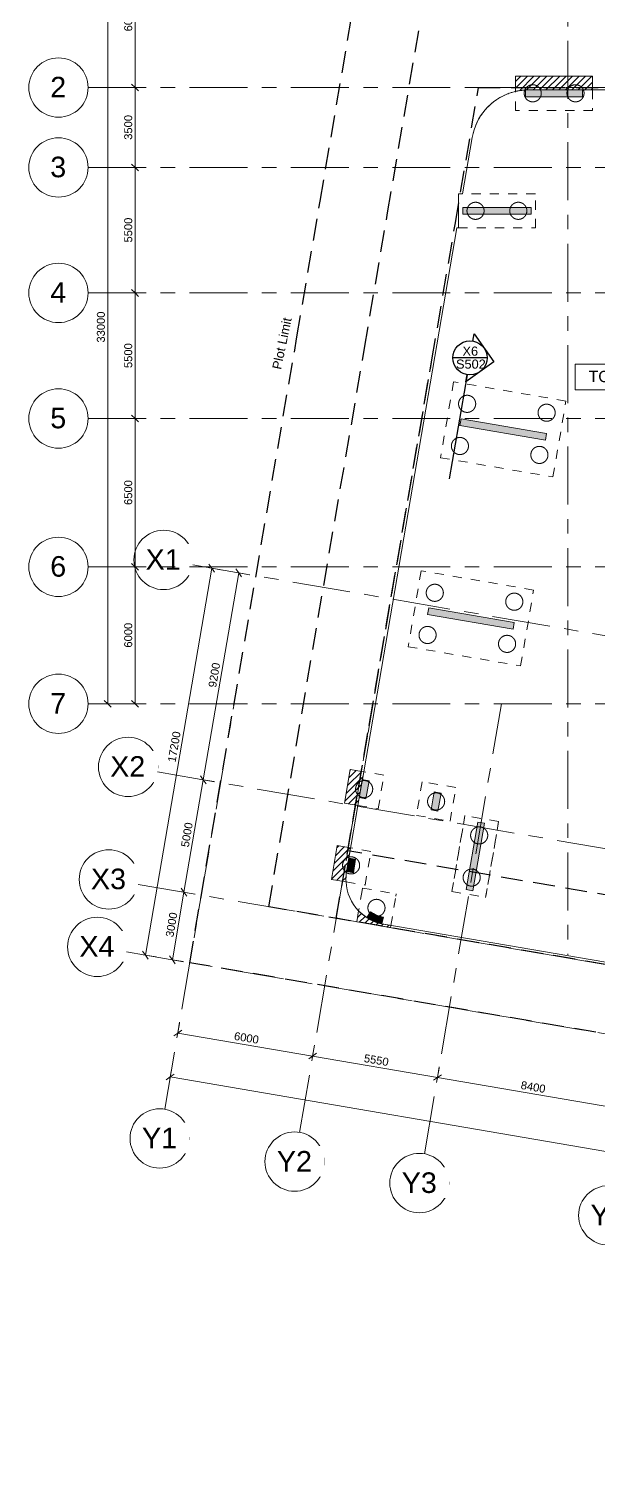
# Model space of a CAD drawing. Header units: millimetres. Extents: x -7055 to 184923, y -26353 to 72746.
# Drawn here: x -7055 to 17901, y -22278 to 40917 of the extents above; entities that cross this region are included whole.
import ezdxf

# ---------------------------------------------------------------- set-up
doc = ezdxf.new("R2010")
doc.units = ezdxf.units.MM
for name, pattern in [('DASH 2mm', [800, 400, -400]), ('Dashed', [3810, 2540, -1270]), ('Grid Line', [4445, 2540, -635, 635, -635]), ('Hidden', [1428.75, 952.5, -476.25])]:
    doc.linetypes.add(name, pattern=pattern)
for name, color, linetype, lineweight in [('A-ANNO-DIMS', 211, 'Continuous', 5), ('A-ANNO-DIMS-200', 211, 'Continuous', 5), ('A-DETL', 90, 'Continuous', 5), ('A-DETL-GENF', 92, 'Continuous', 5), ('A-DETL-THIN', 151, 'Continuous', 5), ('A-WALL-PATT', 111, 'Continuous', 15), ('G-ANNO-DIMS', 111, 'Continuous', 5), ('G-ANNO-TEXT', 231, 'Continuous', 5), ('I-WALL', 2, 'Continuous', 5), ('S-COLS', 52, 'Continuous', 5), ('S-COLS-HDLN', 52, 'Dashed', 5), ('S-FNDN', 32, 'Continuous', 15), ('S-FNDN-HDLN', 4, 'DASH 2mm', 5), ('S-GRID', 1, 'Continuous', 5), ('S-GRID-IDEN', 1, 'Continuous', 5)]:
    doc.layers.add(name, color=color, linetype=linetype, lineweight=lineweight)
doc.styles.add('Arial', font='arial.ttf', dxfattribs={"height": 900})
doc.styles.add('Arial_1', font='arial.ttf', dxfattribs={"height": 350})
doc.styles.add('Arial_2', font='arial.ttf', dxfattribs={"height": 500})
doc.styles.add('Arial_3', font='arial.ttf', dxfattribs={"height": 400})
doc.dimstyles.new('Diagonal_-_1_75mm_Round_5mm_-1-200', dxfattribs={"dimscale": 304.8, "dimtxt": 1.171558, "dimasz": 0.984252, "dimexe": 0.328084, "dimexo": 0.0625, "dimgap": 0.065617, "dimtad": 1, "dimdec": 0, "dimlfac": 304.8, "dimrnd": 5, "dimdsep": 46, "dimtxsty": 'Arial_1', "dimblk1": 'OBLIQUE', "dimblk2": 'OBLIQUE', "dimsah": 1, "dimcen": 0.09, "dimazin": 0, "dimtfac": 1, "dimtdec": 4, "dimtix": 1, "dimtmove": 0, "dimatfit": 3, "dimfxl": 0.005167, "dimfxlon": 1, "dimtvp": 1, "dimtolj": 1, "dimtzin": 0, "dimarcsym": 2})
doc.dimstyles.new('Diagonal_-_1_75mm_Round_5mm_-1-200_1', dxfattribs={"dimscale": 304.8, "dimtxt": 1.171558, "dimasz": 0.984252, "dimexe": 0.328084, "dimexo": 0.0625, "dimgap": 0.065617, "dimtad": 1, "dimdec": 0, "dimlfac": 304.8, "dimrnd": 5, "dimdsep": 46, "dimtxsty": 'Arial_1', "dimblk1": 'OBLIQUE', "dimblk2": 'OBLIQUE', "dimsah": 1, "dimcen": 0.09, "dimazin": 0, "dimtfac": 1, "dimtdec": 4, "dimtix": 1, "dimtmove": 2, "dimatfit": 3, "dimfxl": 0.005167, "dimfxlon": 1, "dimtvp": 1, "dimtolj": 1, "dimtzin": 0, "dimarcsym": 2})
pattern_1 = [(45, (0, 0), (-141.42136, 141.42136), [])]

# ---------------------------------------------------------------- blocks, each defined once
blk = doc.blocks.new('Concrete-Round-Column - P3-D750-L17m-6777132-GROUND FLOOR FRAMING PLAN')
at = {"layer": 'S-COLS-HDLN'}
for start, end in [(0, 180), (180, 0)]:
    blk.add_arc((0, 0), 375, start, end, dxfattribs=at)
blk = doc.blocks.new('Concrete-Round-Column - P3-D750-L17m-7001444-GROUND FLOOR FRAMING PLAN')
at = {"layer": 'S-COLS-HDLN'}
for start, end in [(0, 180), (180, 0)]:
    blk.add_arc((0, 0), 375, start, end, dxfattribs=at)
blk = doc.blocks.new('Grid - M_Grid Head - Circle-4284405-GROUND FLOOR FRAMING PLAN')
at = {"layer": 'S-GRID-IDEN'}
blk.add_circle((0, 0), 6.5, dxfattribs=at)
blk = doc.blocks.new('DIMBLOCK10-GROUND FLOOR FRAMING PLAN')
at = {"layer": 'A-ANNO-DIMS-200', "lineweight": 15}
for p, q in [((-2399, 44344), (-2549, 44494)), ((-2399, 44344), (-2249, 44194)), ((-2399, 38344), (-2549, 38494)), ((-2399, 38344), (-2249, 38194))]:
    blk.add_line(p, q, dxfattribs=at)
at = {"layer": 'A-ANNO-DIMS-200'}
for p, q in [((-2399, 44344), (-2499, 44344)), ((-2399, 44344), (-2399, 38344)), ((-2399, 44344), (-1919, 44344)), ((-2399, 38344), (-2499, 38344)), ((-2399, 38344), (-1919, 38344))]:
    blk.add_line(p, q, dxfattribs=at)
at = {"layer": 'A-ANNO-DIMS-200', "color": 0, "insert": (-2873, 40806), "char_height": 350, "width": 1292.12, "attachment_point": 1, "rotation": 90, "line_spacing_factor": 0.941778, "style": 'Arial_1'}
blk.add_mtext('6000', dxfattribs=at)
blk = doc.blocks.new('_Oblique')
at = {"color": 0, "linetype": 'ByBlock', "lineweight": -2}
blk.add_line((-0.5, -0.5), (0.5, 0.5), dxfattribs=at)
blk = doc.blocks.new('DIMBLOCK11-GROUND FLOOR FRAMING PLAN')
at = {"layer": 'A-ANNO-DIMS-200', "lineweight": 15}
for p, q in [((-2399, 38344), (-2549, 38494)), ((-2399, 38344), (-2249, 38194)), ((-2399, 34844), (-2549, 34994)), ((-2399, 34844), (-2249, 34694))]:
    blk.add_line(p, q, dxfattribs=at)
at = {"layer": 'A-ANNO-DIMS-200'}
for p, q in [((-2399, 38344), (-2499, 38344)), ((-2399, 38344), (-2399, 34844)), ((-2399, 38344), (-1919, 38344)), ((-2399, 34844), (-2499, 34844)), ((-2399, 34844), (-1919, 34844))]:
    blk.add_line(p, q, dxfattribs=at)
at = {"layer": 'A-ANNO-DIMS-200', "color": 0, "insert": (-2873, 36056), "char_height": 350, "width": 1292.12, "attachment_point": 1, "rotation": 90, "line_spacing_factor": 0.941778, "style": 'Arial_1'}
blk.add_mtext('3500', dxfattribs=at)
blk = doc.blocks.new('DIMBLOCK12-GROUND FLOOR FRAMING PLAN')
at = {"layer": 'A-ANNO-DIMS-200', "lineweight": 15}
for p, q in [((-2399, 34844), (-2549, 34994)), ((-2399, 34844), (-2249, 34694)), ((-2399, 29344), (-2549, 29494)), ((-2399, 29344), (-2249, 29194))]:
    blk.add_line(p, q, dxfattribs=at)
at = {"layer": 'A-ANNO-DIMS-200'}
for p, q in [((-2399, 34844), (-2499, 34844)), ((-2399, 34844), (-2399, 29344)), ((-2399, 34844), (-1919, 34844)), ((-2399, 29344), (-2499, 29344)), ((-2399, 29344), (-1919, 29344))]:
    blk.add_line(p, q, dxfattribs=at)
at = {"layer": 'A-ANNO-DIMS-200', "color": 0, "insert": (-2873, 31556), "char_height": 350, "width": 1292.12, "attachment_point": 1, "rotation": 90, "line_spacing_factor": 0.941778, "style": 'Arial_1'}
blk.add_mtext('5500', dxfattribs=at)
blk = doc.blocks.new('DIMBLOCK13-GROUND FLOOR FRAMING PLAN')
at = {"layer": 'A-ANNO-DIMS-200', "lineweight": 15}
for p, q in [((-2399, 29344), (-2549, 29494)), ((-2399, 29344), (-2249, 29194)), ((-2399, 23844), (-2549, 23994)), ((-2399, 23844), (-2249, 23694))]:
    blk.add_line(p, q, dxfattribs=at)
at = {"layer": 'A-ANNO-DIMS-200'}
for p, q in [((-2399, 29344), (-2499, 29344)), ((-2399, 29344), (-2399, 23844)), ((-2399, 29344), (-1919, 29344)), ((-2399, 23844), (-2499, 23844)), ((-2399, 23844), (-1919, 23844))]:
    blk.add_line(p, q, dxfattribs=at)
at = {"layer": 'A-ANNO-DIMS-200', "color": 0, "insert": (-2873, 26056), "char_height": 350, "width": 1292.12, "attachment_point": 1, "rotation": 90, "line_spacing_factor": 0.941778, "style": 'Arial_1'}
blk.add_mtext('5500', dxfattribs=at)
blk = doc.blocks.new('DIMBLOCK14-GROUND FLOOR FRAMING PLAN')
at = {"layer": 'A-ANNO-DIMS-200', "lineweight": 15}
for p, q in [((-2399, 23844), (-2549, 23994)), ((-2399, 23844), (-2249, 23694)), ((-2399, 17344), (-2549, 17494)), ((-2399, 17344), (-2249, 17194))]:
    blk.add_line(p, q, dxfattribs=at)
at = {"layer": 'A-ANNO-DIMS-200'}
for p, q in [((-2399, 23844), (-2499, 23844)), ((-2399, 23844), (-2399, 17344)), ((-2399, 23844), (-1919, 23844)), ((-2399, 17344), (-2499, 17344)), ((-2399, 17344), (-1919, 17344))]:
    blk.add_line(p, q, dxfattribs=at)
at = {"layer": 'A-ANNO-DIMS-200', "color": 0, "insert": (-2873, 20056), "char_height": 350, "width": 1292.12, "attachment_point": 1, "rotation": 90, "line_spacing_factor": 0.941778, "style": 'Arial_1'}
blk.add_mtext('6500', dxfattribs=at)
blk = doc.blocks.new('DIMBLOCK15-GROUND FLOOR FRAMING PLAN')
at = {"layer": 'A-ANNO-DIMS-200', "lineweight": 15}
for p, q in [((-2399, 17344), (-2549, 17494)), ((-2399, 17344), (-2249, 17194)), ((-2399, 11344), (-2549, 11494)), ((-2399, 11344), (-2249, 11194))]:
    blk.add_line(p, q, dxfattribs=at)
at = {"layer": 'A-ANNO-DIMS-200'}
for p, q in [((-2399, 17344), (-2499, 17344)), ((-2399, 17344), (-2399, 11344)), ((-2399, 17344), (-1919, 17344)), ((-2399, 11344), (-2499, 11344)), ((-2399, 11344), (-1919, 11344))]:
    blk.add_line(p, q, dxfattribs=at)
at = {"layer": 'A-ANNO-DIMS-200', "color": 0, "insert": (-2873, 13806), "char_height": 350, "width": 1292.12, "attachment_point": 1, "rotation": 90, "line_spacing_factor": 0.941778, "style": 'Arial_1'}
blk.add_mtext('6000', dxfattribs=at)
blk = doc.blocks.new('DIMBLOCK16-GROUND FLOOR FRAMING PLAN')
at = {"layer": 'A-ANNO-DIMS-200', "lineweight": 15}
for p, q in [((-527, -3081), (-701, -3203)), ((-527, -3081), (-354, -2958)), ((5386, -4093), (5213, -4216)), ((5386, -4093), (5560, -3971))]:
    blk.add_line(p, q, dxfattribs=at)
at = {"layer": 'A-ANNO-DIMS-200'}
for p, q in [((-527, -3081), (-544, -3179)), ((-527, -3081), (-446, -2608)), ((-527, -3081), (5386, -4093)), ((5386, -4093), (5467, -3620)), ((5386, -4093), (5370, -4192))]:
    blk.add_line(p, q, dxfattribs=at)
at = {"layer": 'A-ANNO-DIMS-200', "color": 0, "insert": (1979, -3029), "char_height": 350, "width": 1292.12, "attachment_point": 1, "rotation": 350.28315, "line_spacing_factor": 0.941778, "style": 'Arial_1'}
blk.add_mtext('6000', dxfattribs=at)
blk = doc.blocks.new('DIMBLOCK17-GROUND FLOOR FRAMING PLAN')
at = {"layer": 'A-ANNO-DIMS-200'}
for p, q in [((5386, -4093), (5467, -3620)), ((5386, -4093), (5370, -4192)), ((5386, -4093), (10857, -5030)), ((10857, -5030), (10840, -5129)), ((10857, -5030), (10938, -4557))]:
    blk.add_line(p, q, dxfattribs=at)
at = {"layer": 'A-ANNO-DIMS-200', "lineweight": 15}
for p, q in [((5386, -4093), (5213, -4216)), ((5386, -4093), (5560, -3971)), ((10857, -5030), (10684, -5153)), ((10857, -5030), (11030, -4908))]:
    blk.add_line(p, q, dxfattribs=at)
at = {"layer": 'A-ANNO-DIMS-200', "color": 0, "insert": (7671, -4003), "char_height": 350, "width": 1292.12, "attachment_point": 1, "rotation": 350.28315, "line_spacing_factor": 0.941778, "style": 'Arial_1'}
blk.add_mtext('5550', dxfattribs=at)
blk = doc.blocks.new('DIMBLOCK18-GROUND FLOOR FRAMING PLAN')
at = {"layer": 'A-ANNO-DIMS-200', "lineweight": 15}
for p, q in [((10857, -5030), (10684, -5153)), ((10857, -5030), (11030, -4908)), ((19136, -6448), (18963, -6570)), ((19136, -6448), (19309, -6325))]:
    blk.add_line(p, q, dxfattribs=at)
at = {"layer": 'A-ANNO-DIMS-200'}
for p, q in [((10857, -5030), (10840, -5129)), ((10857, -5030), (10938, -4557)), ((10857, -5030), (19136, -6448)), ((19136, -6448), (19217, -5975)), ((19136, -6448), (19119, -6546))]:
    blk.add_line(p, q, dxfattribs=at)
at = {"layer": 'A-ANNO-DIMS-200', "color": 0, "insert": (14546, -5180), "char_height": 350, "width": 1292.12, "attachment_point": 1, "rotation": 350.28315, "line_spacing_factor": 0.941778, "style": 'Arial_1'}
blk.add_mtext('8400', dxfattribs=at)
blk = doc.blocks.new('DIMBLOCK29-GROUND FLOOR FRAMING PLAN')
at = {"layer": 'A-ANNO-DIMS-200', "lineweight": 15}
for p, q in [((-857, -5007), (-1031, -5130)), ((-857, -5007), (-684, -4885)), ((99285, -22155), (99458, -22033)), ((99285, -22155), (99112, -22278))]:
    blk.add_line(p, q, dxfattribs=at)
at = {"layer": 'A-ANNO-DIMS-200'}
for p, q in [((-857, -5007), (-874, -5106)), ((-857, -5007), (-776, -4534)), ((-857, -5007), (99285, -22155)), ((99285, -22155), (99366, -21682)), ((99285, -22155), (99268, -22254))]:
    blk.add_line(p, q, dxfattribs=at)
at = {"layer": 'A-ANNO-DIMS-200', "color": 0, "insert": (48498, -12978), "char_height": 350, "width": 1938.18, "attachment_point": 1, "rotation": 350.28315, "line_spacing_factor": 0.941778, "style": 'Arial_1'}
blk.add_mtext('101600', dxfattribs=at)
blk = doc.blocks.new('DIMBLOCK30-GROUND FLOOR FRAMING PLAN')
at = {"layer": 'A-ANNO-DIMS-200'}
for p, q in [((2143, 17082), (590, 8014)), ((2143, 17082), (2044, 17099)), ((2143, 17082), (2616, 17001)), ((590, 8014), (491, 8031)), ((590, 8014), (1063, 7933))]:
    blk.add_line(p, q, dxfattribs=at)
at = {"layer": 'A-ANNO-DIMS-200', "lineweight": 15}
for p, q in [((2143, 17082), (2020, 17255)), ((2143, 17082), (2265, 16909)), ((590, 8014), (467, 8187)), ((590, 8014), (712, 7841))]:
    blk.add_line(p, q, dxfattribs=at)
at = {"layer": 'A-ANNO-DIMS-200', "color": 0, "insert": (808, 12098), "char_height": 350, "width": 1292.12, "attachment_point": 1, "rotation": 80.28315, "line_spacing_factor": 0.941778, "style": 'Arial_1'}
blk.add_mtext('9200', dxfattribs=at)
blk = doc.blocks.new('DIMBLOCK31-GROUND FLOOR FRAMING PLAN')
at = {"layer": 'A-ANNO-DIMS-200'}
for p, q in [((590, 8014), (-254, 3086)), ((590, 8014), (491, 8031)), ((590, 8014), (1063, 7933)), ((-254, 3086), (-353, 3103)), ((-254, 3086), (219, 3005))]:
    blk.add_line(p, q, dxfattribs=at)
at = {"layer": 'A-ANNO-DIMS-200', "lineweight": 15}
for p, q in [((590, 8014), (467, 8187)), ((590, 8014), (712, 7841)), ((-254, 3086), (-377, 3259)), ((-254, 3086), (-132, 2913))]:
    blk.add_line(p, q, dxfattribs=at)
at = {"layer": 'A-ANNO-DIMS-200', "color": 0, "insert": (-391, 5099), "char_height": 350, "width": 1292.12, "attachment_point": 1, "rotation": 80.28315, "line_spacing_factor": 0.941778, "style": 'Arial_1'}
blk.add_mtext('5000', dxfattribs=at)
blk = doc.blocks.new('DIMBLOCK32-GROUND FLOOR FRAMING PLAN')
at = {"layer": 'A-ANNO-DIMS-200', "lineweight": 15}
for p, q in [((-254, 3086), (-377, 3259)), ((-254, 3086), (-132, 2913)), ((-760, 129), (-883, 302)), ((-760, 129), (-638, -44))]:
    blk.add_line(p, q, dxfattribs=at)
at = {"layer": 'A-ANNO-DIMS-200'}
for p, q in [((-254, 3086), (-760, 129)), ((-254, 3086), (-353, 3103)), ((-254, 3086), (219, 3005)), ((-760, 129), (-859, 146)), ((-760, 129), (-287, 48))]:
    blk.add_line(p, q, dxfattribs=at)
at = {"layer": 'A-ANNO-DIMS-200', "color": 0, "insert": (-1066, 1157), "char_height": 350, "width": 1292.12, "attachment_point": 1, "rotation": 80.28315, "line_spacing_factor": 0.941778, "style": 'Arial_1'}
blk.add_mtext('3000', dxfattribs=at)
blk = doc.blocks.new('DIMBLOCK33-GROUND FLOOR FRAMING PLAN')
at = {"layer": 'A-ANNO-DIMS-200'}
for p, q in [((960, 17285), (-1943, 331)), ((960, 17285), (861, 17302)), ((960, 17285), (1433, 17204)), ((-1943, 331), (-2042, 348)), ((-1943, 331), (-1470, 250))]:
    blk.add_line(p, q, dxfattribs=at)
at = {"layer": 'A-ANNO-DIMS-200', "lineweight": 15}
for p, q in [((960, 17285), (837, 17458)), ((960, 17285), (1082, 17111)), ((-1943, 331), (-2066, 505)), ((-1943, 331), (-1821, 158))]:
    blk.add_line(p, q, dxfattribs=at)
at = {"layer": 'A-ANNO-DIMS-200', "color": 0, "insert": (-971, 8820), "char_height": 350, "width": 1615.15, "attachment_point": 1, "rotation": 80.28315, "line_spacing_factor": 0.941778, "style": 'Arial_1'}
blk.add_mtext('17200', dxfattribs=at)
blk = doc.blocks.new('Spot Elevations - Spot Elevation _Str_ Plan_-2609302-GROUND FLOOR FRAMING PLAN')
at = {"layer": 'G-ANNO-DIMS'}
for p, q in [((-11.5, 5.8), (11.5, 5.8)), ((-11.5, 0.2), (-11.5, 5.8)), ((11.5, 0.2), (11.5, 5.8)), ((-11.5, 0.2), (11.5, 0.2))]:
    blk.add_line(p, q, dxfattribs=at)
blk = doc.blocks.new('DIMBLOCK34-GROUND FLOOR FRAMING PLAN')
at = {"layer": 'A-ANNO-DIMS-200', "lineweight": 15}
for p, q in [((-3599, 44344), (-3749, 44494)), ((-3599, 44344), (-3449, 44194)), ((-3599, 11344), (-3749, 11494)), ((-3599, 11344), (-3449, 11194))]:
    blk.add_line(p, q, dxfattribs=at)
at = {"layer": 'A-ANNO-DIMS-200'}
for p, q in [((-3599, 44344), (-3699, 44344)), ((-3599, 44344), (-3599, 11344)), ((-3599, 44344), (-3119, 44344)), ((-3599, 11344), (-3699, 11344)), ((-3599, 11344), (-3119, 11344))]:
    blk.add_line(p, q, dxfattribs=at)
at = {"layer": 'A-ANNO-DIMS-200', "color": 0, "insert": (-4073, 27171), "char_height": 350, "width": 1615.15, "attachment_point": 1, "rotation": 90, "line_spacing_factor": 0.941778, "style": 'Arial_1'}
blk.add_mtext('33000', dxfattribs=at)

msp = doc.modelspace()

# ---------------------------------------------------------------- hatches: boundary and pattern name
at = {"layer": 'A-DETL-GENF'}
h = msp.add_hatch(dxfattribs=at)
h.set_pattern_fill('FP_8', color=8, style=0, pattern_type=2)
h.set_pattern_definition(pattern_1)
h.paths.add_polyline_path([(14282.2573, 38175.4635), (14427.383, 38204.6268), (14572.7996, 38225.0543), (14719.7573, 38238.5526), (14719.7573, 38240.7598), (17657.2573, 38240.866), (17657.2573, 38840.7598), (14282.2573, 38840.7598), (14282.2573, 38197.0187)])
h = msp.add_hatch(dxfattribs=at)
h.set_pattern_fill('FP_8', color=8, style=0, pattern_type=2)
h.set_pattern_definition(pattern_1)
h.paths.add_polyline_path([(14282.2573, 38175.4635), (14427.383, 38204.6268), (14572.7996, 38225.0543), (14719.7573, 38238.5526), (14719.7573, 38240.7598), (17657.2573, 38240.866), (17657.2573, 38840.7598), (14282.2573, 38840.7598), (14282.2573, 38197.0187)])
h = msp.add_hatch(dxfattribs=at)
h.set_pattern_fill('FP_8', color=8, style=0, pattern_type=2)
h.set_pattern_definition(pattern_1)
h.paths.add_polyline_path([(101680.5521, -12291.1304), (101933.8119, -10812.6121), (101342.27, -10711.9504), (101089.2031, -12189.8365), (101658.6444, -12287.3778)])
h.paths.add_polyline_path([(8795.9258, 1536.1503), (8812.8055, 1634.7154), (8507.5993, 1686.9833), (8327.5382, 1727.2616), (8284.015, 1738.3108), (8133.6688, 1789.3448), (8016.2299, 1837.8355), (7888.35, 1901.6817), (7765.3566, 1974.8089), (7638.4303, 2063.0584), (7515.2817, 2164.1251), (7400.5679, 2274.6728), (7317.4535, 1789.3448), (8672.8226, 1557.2322)])
h.paths.add_polyline_path([(6848.0895, 3541.0017), (6848.0854, 3541.2387), (6845.6062, 3692.9779), (6852.1208, 3822.3766), (6861.2175, 3915.3162), (7050.1656, 5028.2343), (6458.1558, 5128.4073), (6206.705, 3650.8663), (6847.8438, 3541.0438)])
h.paths.add_polyline_path([(7370.9613, 6890.9875), (7622.5493, 8369.7391), (7030.7486, 8471.1104), (6777.4977, 6992.6436), (7370.9066, 6890.9968)])
h = msp.add_hatch(dxfattribs=at)
h.set_pattern_fill('FP_8', color=8, style=0, pattern_type=2)
h.set_pattern_definition(pattern_1)
h.paths.add_polyline_path([(101680.5521, -12291.1304), (101933.8119, -10812.6121), (101342.27, -10711.9504), (101089.2031, -12189.8365), (101658.6444, -12287.3778)])
h.paths.add_polyline_path([(8795.9258, 1536.1503), (8812.8055, 1634.7154), (8507.5993, 1686.9833), (8327.5382, 1727.2616), (8284.015, 1738.3108), (8133.6688, 1789.3448), (8016.2299, 1837.8355), (7888.35, 1901.6817), (7765.3566, 1974.8089), (7638.4303, 2063.0584), (7515.2817, 2164.1251), (7400.5679, 2274.6728), (7317.4535, 1789.3448), (8672.8226, 1557.2322)])
h.paths.add_polyline_path([(6848.0895, 3541.0017), (6848.0854, 3541.2387), (6845.6062, 3692.9779), (6852.1208, 3822.3766), (6861.2175, 3915.3162), (7050.1656, 5028.2343), (6458.1558, 5128.4073), (6206.705, 3650.8663), (6847.8438, 3541.0438)])
h.paths.add_polyline_path([(7370.9613, 6890.9875), (7622.5493, 8369.7391), (7030.7486, 8471.1104), (6777.4977, 6992.6436), (7370.9066, 6890.9968)])
at = {"layer": 'A-WALL-PATT', "lineweight": 5}
for points in [[(14807.6599, 37940.7598), (17219.7573, 37940.7598), (17219.7573, 38240.7598), (14719.7573, 38239.3675), (14719.7573, 37940.7598), (14747.8149, 37940.7598)], [(12827.8268, 32794.1661), (14966.1158, 32794.1661), (14966.1158, 33094.1661), (11966.1158, 33094.1661), (11966.1158, 32794.1661)], [(15587.9836, 22896.1984), (15638.6182, 23191.8945), (11893.1352, 23833.2657), (11842.5006, 23537.5697), (15072.2634, 22984.5096)], [(14170.1895, 14616.7009), (14220.8289, 14912.396), (10475.3564, 15553.8287), (10424.717, 15258.1335), (12827.8268, 14846.5878)], [(12409.7193, 3150.0339), (12916.057, 6106.9956), (12620.3608, 6157.6293), (12114.0232, 3200.6677), (12259.0724, 3175.8301)], [(8422.5525, 1703.1404), (8485.934, 1996.3686), (8368.1771, 2026.2634), (8252.8561, 2064.4921), (8140.5598, 2110.8595), (8029.4215, 2166.5735), (7927.3175, 2227.0225), (7765.3566, 1974.498), (7908.0038, 1891.8692), (8037.4821, 1829.0605), (8148.3431, 1783.2857), (8305.1972, 1732.9333), (8377.3103, 1714.626)]]:
    msp.add_hatch(color=256, dxfattribs=at).paths.add_polyline_path(points)
at = {"layer": 'S-COLS'}
for points in [[(7723.6408, 7185.6466), (7858.7019, 7974.1632), (7563.0082, 8024.8111), (7429.9872, 7235.9451), (7624.1263, 7202.6919)], [(10877.8906, 6645.3706), (11012.9518, 7433.8872), (10717.2581, 7484.5352), (10582.1969, 6696.0185)], [(7169.2661, 3942.8981), (7269.8276, 4534.4109), (6974.0712, 4584.6917), (6874.4706, 3993.0155), (6878.3923, 3992.3488)]]:
    msp.add_hatch(color=256, dxfattribs=at).paths.add_polyline_path(points)

# ---------------------------------------------------------------- linework, layer by layer
at = {"layer": 'A-DETL', "color": 10, "linetype": 'Hidden', "lineweight": 25}
for p, q in [((5714.0186, 33360.9321), (7595.9399, 44343.8523)), ((4697.7249, 27425.632), (5714.0186, 33360.9321)), ((0, 0), (4697.7249, 27425.632)), ((61454.8031, -10527.0022), (0, 0))]:
    msp.add_line(p, q, dxfattribs=at)
at = {"layer": 'A-DETL', "color": 6, "linetype": 'Hidden', "lineweight": 25}
for p, q in [((8670.9837, 32854.6148), (10125.5951, 41343.7477)), ((7654.6601, 26919.1398), (8670.9837, 32854.6148)), ((3463.4448, 2450.5449), (7654.6601, 26919.1398)), ((61960.3871, -7567.2973), (3463.4448, 2450.5449))]:
    msp.add_line(p, q, dxfattribs=at)
at = {"layer": 'A-DETL', "color": 5, "linetype": 'Hidden', "lineweight": 25}
for p, q in [((11627.9488, 32348.2975), (12655.2502, 38343.6432)), ((12655.2502, 38343.6432), (91631.4889, 38343.6432)), ((10611.5953, 26412.6476), (11627.9488, 32348.2975)), ((10611.5953, 26412.6476), (11627.9488, 32348.2975)), ((6420.4993, 1944.1371), (10611.5953, 26412.6476)), ((104190.6635, -14803.4229), (6420.4993, 1944.1371))]:
    msp.add_line(p, q, dxfattribs=at)
at = {"layer": 'A-DETL', "color": 30, "linetype": 'Hidden', "lineweight": 25}
for p, q in [((11627.9488, 32348.2975), (12655.2502, 38343.6432)), ((12655.2502, 38343.6432), (91631.4889, 38343.6432)), ((6926.8896, 4901.0897), (10611.5953, 26412.6476)), ((62467.0506, -4610.3915), (6926.8896, 4901.0897))]:
    msp.add_line(p, q, dxfattribs=at)
at = {"layer": 'A-DETL', "lineweight": 25}
for p, q in [((12407.6543, 27239.7441), (12460.4003, 27547.7605)), ((12460.4003, 27547.7605), (13328.3197, 26321.1684)), ((13031.0639, 26500.5045), (11531.0639, 26500.5045)), ((13328.3197, 26321.1684), (12101.7276, 25453.2489)), ((12154.4736, 25761.2653), (11373.3424, 21199.7551)), ((12101.7276, 25453.2489), (12154.4736, 25761.2653))]:
    msp.add_line(p, q, dxfattribs=at)
msp.add_circle((12281.0639, 26500.5047), 750, dxfattribs=at)
at = {"layer": 'A-DETL-THIN'}
for p, q in [((14282.2573, 38840.7598), (14282.2573, 38175.4635)), ((17657.2573, 38840.7598), (14282.2573, 38840.7598)), ((17657.2573, 38240.7598), (17657.2573, 38840.7598)), ((14719.7573, 38236.9219), (14719.7573, 38240.7598)), ((14719.7573, 38240.7598), (17657.2573, 38240.7598)), ((7030.7486, 8471.1104), (6777.4977, 6992.6436)), ((7624.1301, 8369.4683), (7030.7486, 8471.1104)), ((7370.9613, 6890.9875), (7624.1301, 8369.4683)), ((6777.4977, 6992.6436), (7370.9613, 6890.9875)), ((6458.3611, 5129.6063), (6205.1102, 3651.1395)), ((7051.7426, 5027.9642), (6458.3611, 5129.6063)), ((6861.2175, 3915.3162), (7051.7426, 5027.9642)), ((6205.1102, 3651.1395), (6848.092, 3541.0012)), ((7400.5679, 2274.6728), (7317.4535, 1789.3448)), ((7317.4535, 1789.3448), (8795.9258, 1536.1503)), ((8812.8055, 1634.7154), (8507.5848, 1686.8983)), ((8795.9258, 1536.1503), (8812.8055, 1634.7154))]:
    msp.add_line(p, q, dxfattribs=at)
for centre, radius, start, end in [((14847.4232, 35740.1837), 2500, 92.927159898, 103.065591703), ((8844.6446, 3658.3788), 2000, 172.618888199, 183.36455319), ((8844.6446, 3658.3788), 2000, 223.77697033, 260.298066685)]:
    msp.add_arc(centre, radius, start, end, dxfattribs=at)
at = {"layer": 'I-WALL', "lineweight": 15}
for p, q in [((17219.7573, 38240.7598), (14719.7573, 38240.7598)), ((14719.7573, 38240.7598), (14719.7573, 37940.7598)), ((14719.7573, 37940.7598), (17219.7573, 37940.7598)), ((17219.7573, 37940.7598), (17219.7573, 38240.7598)), ((14966.1158, 33094.1661), (11966.1158, 33094.1661)), ((11966.1158, 33094.1661), (11966.1158, 32794.1661)), ((14966.1158, 32794.1661), (14966.1158, 33094.1661)), ((11966.1158, 32794.1661), (14966.1158, 32794.1661)), ((11893.1352, 23833.2657), (11842.5006, 23537.5697)), ((11842.5006, 23537.5697), (15587.9836, 22896.1984)), ((15638.6182, 23191.8945), (11893.1352, 23833.2657)), ((15587.9836, 22896.1984), (15638.6182, 23191.8945)), ((10475.3564, 15553.8287), (10424.717, 15258.1335)), ((10424.717, 15258.1335), (14170.1895, 14616.7009)), ((14220.8289, 14912.396), (10475.3564, 15553.8287)), ((14170.1895, 14616.7009), (14220.8289, 14912.396)), ((12620.3608, 6157.6293), (12114.0232, 3200.6677)), ((12409.7193, 3150.0339), (12916.057, 6106.9956)), ((12916.057, 6106.9956), (12620.3608, 6157.6293)), ((12114.0232, 3200.6677), (12409.7193, 3150.0339)), ((7927.3175, 2227.0225), (7765.3566, 1974.498)), ((8422.5525, 1703.1404), (8485.934, 1996.3686))]:
    msp.add_line(p, q, dxfattribs=at)
for radius in [1999.9995, 1699.9995]:
    msp.add_arc((8845.0959, 3657.9947), radius, 237.325226401, 257.803109693, dxfattribs=at)
at = {"layer": 'S-COLS', "lineweight": 15}
for p, q in [((7563.0082, 8024.8111), (7427.947, 7236.2945)), ((7858.7019, 7974.1632), (7563.0082, 8024.8111)), ((7723.6408, 7185.6466), (7858.7019, 7974.1632)), ((7427.947, 7236.2945), (7723.6408, 7185.6466)), ((10717.2581, 7484.5352), (10582.1969, 6696.0185)), ((11012.9518, 7433.8872), (10717.2581, 7484.5352)), ((10877.8906, 6645.3706), (11012.9518, 7433.8872)), ((10582.1969, 6696.0185), (10877.8906, 6645.3706)), ((6974.0712, 4584.6917), (6873.5097, 3993.1789)), ((7269.8276, 4534.4109), (6974.0712, 4584.6917)), ((7169.2661, 3942.8981), (7269.8276, 4534.4109)), ((6873.5097, 3993.1789), (7169.2661, 3942.8981))]:
    msp.add_line(p, q, dxfattribs=at)
at = {"layer": 'S-COLS-HDLN'}
for centre, start, end in [((16907.2538, 38094.1661), 156.988457535, 180), ((16907.2538, 38094.1661), 180, 360), ((16907.2538, 38094.1661), 168.341580897, 170.892095236), ((16907.2538, 38094.1661), 158.867041016, 161.578558472), ((16907.2538, 38094.1661), 23.011542465, 156.988457535), ((16907.2538, 38094.1661), 148.804289717, 153.073109959), ((16907.2538, 38094.1661), 139.008152766, 143.190975396), ((16907.2538, 38094.1661), 129.213357404, 133.265981572), ((16907.2538, 38094.1661), 119.419753403, 123.261112189), ((16907.2538, 38094.1661), 109.627189335, 113.080614841), ((16907.2538, 38094.1661), 100, 102.373160546), ((16907.2538, 38094.1661), 77.62611138, 80), ((16907.2538, 38094.1661), 66.919320406, 70.372980663), ((16907.2538, 38094.1661), 56.739063761, 60.580469116), ((16907.2538, 38094.1661), 46.734358855, 50.786937875), ((16907.2538, 38094.1661), 36.809470798, 40.992237865), ((16907.2538, 38094.1661), 26.926136153, 31.196322082), ((16907.2538, 38094.1661), 0, 23.011542465), ((16907.2538, 38094.1661), 18.421441528, 21.132958984), ((16907.2538, 38094.1661), 9.107904764, 11.658419103), ((7071.6686, 4263.7949), 0, 180), ((7071.6686, 4263.7949), 180, 0)]:
    msp.add_arc(centre, 375, start, end, dxfattribs=at)
at = {"layer": 'S-FNDN'}
for p, q in [((17657.2573, 38840.7598), (14282.2573, 38840.7598)), ((14282.2573, 38840.7598), (14282.2573, 38175.4635)), ((17657.2573, 38240.1837), (17657.2573, 38840.7598)), ((14252.8313, 38168.4443), (14282.2571, 38175.4626)), ((17657.2573, 38240.7598), (17219.7573, 38240.7598)), ((33019.756, 38240.1837), (17657.2573, 38240.1837)), ((12383.3133, 36162.2768), (11960.535, 33694.1661)), ((12418.2821, 36331.1777), (12426.289, 36363.1659)), ((11960.535, 33694.1661), (11775.6433, 33694.1661)), ((11775.6433, 33694.1661), (11775.6433, 32194.1661)), ((11703.5904, 32194.1661), (7622.5493, 8369.7166)), ((11775.6433, 32194.1661), (11703.5904, 32194.1661)), ((7030.7486, 8471.1104), (6777.443, 6992.653)), ((7624.1263, 8369.4464), (7030.7486, 8471.1104)), ((7624.1263, 8369.4464), (7565.0397, 8024.4632)), ((6777.443, 6992.653), (7370.9028, 6890.9749)), ((7429.9872, 7235.9451), (7370.9028, 6890.9749)), ((7369.2935, 6891.2506), (6974.185, 4584.6723)), ((6457.9796, 5128.8878), (6206.5757, 3650.1058)), ((7050.1618, 5028.2124), (6457.9796, 5128.8878)), ((6951.9375, 4454.7948), (6873.3567, 3996.0532)), ((6206.5757, 3650.1058), (6848.0895, 3541.0438)), ((7400.5679, 2274.6728), (7317.4535, 1789.3448)), ((7317.4535, 1789.3448), (8795.9258, 1536.1503)), ((8507.6162, 1686.8929), (97418.9572, -13514.0887)), ((8795.9258, 1536.1503), (8812.8054, 1634.7147))]:
    msp.add_line(p, q, dxfattribs=at)
at = {"layer": 'S-FNDN', "flags": 128}
for points in [[(14719.7214, 38236.9196), (14551.6331, 38222.6237), (14384.8629, 38197.0187), (14220.1998, 38160.2232), (14058.3937, 38112.4047), (13900.1816, 38053.7813), (13746.2841, 37984.6197), (13597.4022, 37905.2351), (13454.2138, 37815.989), (13317.3713, 37717.288), (13187.4978, 37609.5814), (13065.1849, 37493.3599), (12950.9897, 37369.1528), (12845.4324, 37237.5257), (12748.9938, 37099.0782), (12662.1132, 36954.4408), (12585.1863, 36804.2722), (12518.5636, 36649.2564), (12462.5486, 36490.0994), (12417.3967, 36327.5263), (12383.3133, 36162.2768)], [(13619.8392, 37918.035), (13639.9607, 37929.2553), (13688.6538, 37955.4148)], [(13771.2973, 37996.719), (13793.7746, 38007.3019), (13842.788, 38029.442)], [(13927.7757, 38064.8873), (13952.6038, 38074.557), (14001.5746, 38092.7432)], [(14088.5454, 38122.2213), (14115.6923, 38130.7004), (14164.2404, 38145.0242)], [(12853.9612, 37248.8617), (12861.3011, 37258.5114), (12899.6071, 37307.3489)], [(12961.5319, 37381.346), (12970.7195, 37391.8445), (13011.8317, 37437.4163)], [(13077.8923, 37506.1848), (13089.0711, 37517.3157), (13132.5418, 37559.2979)], [(13202.5008, 37622.7962), (13215.7923, 37634.3276), (13261.1877, 37672.5014)], [(13334.7775, 37730.6364), (13350.2801, 37742.3233), (13397.1787, 37776.5496)], [(13474.1064, 37829.2026), (13491.8943, 37840.7888), (13539.8875, 37870.9924)], [(12520.9284, 36655.2914), (12522.6867, 36659.749), (12544.6658, 36713.4787)], [(12588.7762, 36811.8711), (12591.6254, 36817.8556), (12618.5812, 36872.5521)], [(12667.1487, 36963.4592), (12671.3018, 36970.8323), (12702.5704, 37024.5517)], [(12755.681, 37109.3494), (12761.3366, 37117.951), (12796.3708, 37169.5817)], [(12463.9209, 36494.4495), (12464.8138, 36497.2652), (12480.8443, 36545.9753)]]:
    msp.add_lwpolyline(points, dxfattribs=at)
at = {"layer": 'S-FNDN'}
for centre, radius, start, end in [((14847.4232, 35740.1837), 2500, 101.677004593, 103.065591703), ((14847.4232, 35740.1837), 2500, 97.847617864, 100.194922414), ((14847.4232, 35740.1837), 2500, 93.197533417, 96.549114016), ((8844.6446, 3658.3788), 2000, 170.279781238, 183.363333245), ((8844.6446, 3658.3788), 2000, 183.363333245, 223.776828066), ((8844.6446, 3658.3788), 2000, 223.77697033, 237.341924025), ((8844.6446, 3658.3788), 2000, 237.472381463, 237.5890909), ((8844.6446, 3658.3788), 2000, 241.833039253, 242.928725641), ((8844.6446, 3658.3788), 2000, 246.215959342, 247.551831623), ((8844.6446, 3658.3788), 2000, 250.616203696, 252.02227253), ((8844.6446, 3658.3788), 2000, 255.044176248, 256.435322795), ((8844.6446, 3658.3788), 2000, 257.818185256, 260.298066685)]:
    msp.add_arc(centre, radius, start, end, dxfattribs=at)
at = {"layer": 'S-FNDN-HDLN'}
for p, q in [((14282.2573, 37340.7598), (14282.2573, 38175.4635)), ((17657.2573, 38240.1837), (17657.2573, 37340.7598)), ((17657.2573, 37340.7598), (14282.2573, 37340.7598)), ((15150.6433, 33694.1661), (11960.535, 33694.1661)), ((15150.6433, 32194.1661), (15150.6433, 33694.1661)), ((11775.6433, 32194.1661), (15150.6433, 32194.1661)), ((11561.7662, 25453.0187), (10992.1272, 22126.4384)), ((16490.0285, 24609.081), (11561.7662, 25453.0187)), ((15920.3895, 21282.5007), (16490.0285, 24609.081)), ((10992.1272, 22126.4384), (15920.3895, 21282.5007)), ((10144.0012, 17173.5478), (9574.3622, 13846.9675)), ((15072.2634, 16329.6101), (10144.0012, 17173.5478)), ((14502.6245, 13003.0298), (15072.2634, 16329.6101)), ((9574.3622, 13846.9675), (14502.6245, 13003.0298)), ((8509.206, 8217.8048), (7624.1263, 8369.4464)), ((8255.9004, 6739.3474), (8509.206, 8217.8048)), ((7565.0314, 8024.4143), (7429.9956, 7235.994)), ((10184.9901, 7930.8285), (9931.7391, 6452.3618)), ((11663.4568, 7677.5776), (10184.9901, 7930.8285)), ((11410.2059, 6199.1108), (11663.4568, 7677.5776)), ((7370.9028, 6890.9749), (8255.9004, 6739.3474)), ((9931.7391, 6452.3618), (11410.2059, 6199.1108)), ((12060.6261, 6443.7099), (11490.9749, 3117.1317)), ((11491.0289, 3117.1225), (12060.6802, 6443.7006)), ((13539.1053, 6190.5315), (12060.6261, 6443.7099)), ((12969.454, 2863.9534), (13539.1053, 6190.5315)), ((13539.1594, 6190.5223), (12969.5081, 2863.9441)), ((6974.1766, 4584.6234), (6965.3123, 4532.8751)), ((7936.7616, 4877.4839), (7050.1618, 5028.2124)), ((7685.3577, 3398.702), (7936.7616, 4877.4839)), ((6848.0895, 3541.0438), (7685.3577, 3398.702)), ((7553.765, 3169.2567), (7400.5644, 2274.6764)), ((7553.7689, 3169.256), (7570.6486, 3267.8211)), ((7570.6486, 3267.8211), (9049.1249, 3014.6259)), ((8812.8055, 1634.7154), (9032.2413, 2916.0615)), ((9049.1249, 3014.6259), (9032.2452, 2916.0608)), ((11490.9749, 3117.1317), (12969.454, 2863.9534)), ((7765.4375, 1974.5403), (7767.7719, 1973.0465)), ((7768.9186, 1972.3143), (7769.2324, 1972.1141))]:
    msp.add_line(p, q, dxfattribs=at)
for centre, radius, start, end in [((14847.4232, 35740.1837), 2500, 100.244165203, 101.5702317), ((14847.4232, 35740.1837), 2500, 96.590698186, 97.669686893), ((8844.6446, 3658.3788), 2000, 238.015608908, 241.789142938), ((8844.6446, 3658.3788), 2000, 243.120044359, 246.165717648), ((8844.6446, 3658.3788), 2000, 247.67515379, 250.557467517), ((8844.6446, 3658.3788), 2000, 252.11326219, 254.973483052), ((8844.6446, 3658.3788), 2000, 256.507415966, 257.816763676)]:
    msp.add_arc(centre, radius, start, end, dxfattribs=at)
at = {"layer": 'S-GRID', "linetype": 'Grid Line'}
for p, q in [((16569.756, 49281.3629), (16569.756, 351.3451)), ((-4454.5069, 38344.1661), (113803.7202, 38344.1661)), ((-4454.5069, 34844.1661), (113803.7202, 34844.1661)), ((-4454.5069, 29344.1661), (113803.7202, 29344.1661)), ((-4454.5069, 23844.1661), (113803.7202, 23844.1661)), ((-4454.5069, 11344.1661), (113803.7202, 11344.1661)), ((4814.223, -7435.034), (8032.8049, 11361.1644)), ((10284.5967, -8371.7903), (13660.6765, 11344.1805))]:
    msp.add_line(p, q, dxfattribs=at)

# ---------------------------------------------------------------- block references
at = {"layer": 'G-ANNO-DIMS', "xscale": 199.9999999999999, "yscale": 199.9999999999999, "zscale": 199.9999999999999}
msp.add_blockref('Spot Elevations - Spot Elevation _Str_ Plan_-2609302-GROUND FLOOR FRAMING PLAN', (19189.229, 25064.0728), dxfattribs=at)
at = {"layer": 'S-COLS-HDLN'}
for p in [(15032.2538, 38094.1661), (12525.6398, 32944.1661), (14400.6398, 32944.1661), (12685.2052, 5577.8765), (12356.8537, 3729.7784), (8183.2892, 2401.9853)]:
    msp.add_blockref('Concrete-Round-Column - P3-D750-L17m-6777132-GROUND FLOOR FRAMING PLAN', p, dxfattribs=at)
for name, p, rotation in [('Concrete-Round-Column - P3-D750-L17m-6777132-GROUND FLOOR FRAMING PLAN', (12157.202, 24486.6438), 350.2829955198977), ('Concrete-Round-Column - P3-D750-L17m-6777132-GROUND FLOOR FRAMING PLAN', (15641.419, 24096.9716), 350.2829955198984), ('Concrete-Round-Column - P3-D750-L17m-6777132-GROUND FLOOR FRAMING PLAN', (11840.736, 22638.5436), 350.2829955198977), ('Concrete-Round-Column - P3-D750-L17m-6777132-GROUND FLOOR FRAMING PLAN', (15324.9529, 22248.8715), 350.2829955198985), ('Concrete-Round-Column - P3-D750-L17m-6777132-GROUND FLOOR FRAMING PLAN', (10739.4371, 16207.1734), 350.2829955198975), ('Concrete-Round-Column - P3-D750-L17m-6777132-GROUND FLOOR FRAMING PLAN', (14223.6548, 15817.5054), 350.2829955198982), ('Concrete-Round-Column - P3-D750-L17m-6777132-GROUND FLOOR FRAMING PLAN', (10422.9715, 14359.0758), 350.2829955198975), ('Concrete-Round-Column - P3-D750-L17m-6777132-GROUND FLOOR FRAMING PLAN', (13907.1892, 13969.4078), 350.2829955198982), ('Concrete-Round-Column - P3-D750-L17m-7001444-GROUND FLOOR FRAMING PLAN', (7643.321, 7605.2289), 359.9978815209036), ('Concrete-Round-Column - P3-D750-L17m-6777132-GROUND FLOOR FRAMING PLAN', (10797.5708, 7064.953), 359.9984365353003)]:
    msp.add_blockref(name, p, dxfattribs=dict(at, rotation=rotation))
at = {"layer": 'S-GRID-IDEN', "xscale": 199.9999999999999, "yscale": 199.9999999999999, "zscale": 199.9999999999999}
for p, rotation in [((-5754.5069, 38344.1661), 269.9999999999996), ((-5754.5069, 34844.1661), 269.9999999999996), ((-5754.5069, 29344.1661), 269.9999999999996), ((-5754.5069, 23844.1661), 269.9999999999996), ((-1149.7559, 17645.8613), 260.2831520499993), ((-5754.5069, 17344.1661), 269.9999999999996), ((-5754.5069, 11344.1661), 269.9999999999996), ((-2702.6862, 8577.8732), 260.2831520499993), ((-3546.6701, 3649.6188), 260.2831520499993), ((-4053.0604, 692.6662), 260.2831520499993), ((-1318.4565, -7699.8734), 350.2831520499993), ((4594.81, -8716.3841), 350.2831520499993), ((10065.1837, -9653.1404), 350.2831520499993), ((18344.6682, -11070.9329), 350.2831520499993)]:
    msp.add_blockref('Grid - M_Grid Head - Circle-4284405-GROUND FLOOR FRAMING PLAN', p, dxfattribs=dict(at, rotation=rotation))

# ---------------------------------------------------------------- texts
at = {"layer": 'G-ANNO-DIMS', "insert": (17480.3085, 25936.7321), "char_height": 500, "width": 4101.409205, "attachment_point": 1, "line_spacing_factor": 0.941778, "style": 'Arial_2'}
msp.add_mtext('TOC +0.30', dxfattribs=at)
at = {"layer": 'G-ANNO-TEXT', "color": 7, "insert": (3607.469, 26048.3501), "char_height": 400, "width": 2870.04125, "attachment_point": 1, "rotation": 78.156062403, "style": 'Arial_3'}
msp.add_mtext('Plot Limit', dxfattribs=at)
at = {"layer": 'G-ANNO-TEXT', "color": 7, "char_height": 400, "attachment_point": 1, "style": 'Arial_3'}
for s, insert, width in [('X6', (11954.3722, 26996.1846), 849.78875), ('S502', (11669.5332, 26427.805), 1619.40875)]:
    msp.add_mtext(s, dxfattribs=dict(at, insert=insert, width=width))

# ---------------------------------------------------------------- dimensions: what is measured, and where the dimension line sits
at = {"layer": 'A-ANNO-DIMS'}
for base, p1, p2, angle, override, picture, middle in [((-3598.933, 11344.1661), (-3118.933, 44344.1661), (-3118.933, 11344.1661), 90, {"dimpost": '<>', "dimfxl": 33000}, 'DIMBLOCK34-GROUND FLOOR FRAMING PLAN', (-3797.6335, 27844.1661)), ((-2398.933, 38344.1661), (-1918.933, 44344.1661), (-1918.933, 38344.1661), 90, {"dimpost": '<>', "dimfxl": 6000}, 'DIMBLOCK10-GROUND FLOOR FRAMING PLAN', (-2597.6335, 41344.1661)), ((-2398.933, 34844.1661), (-1918.933, 38344.1661), (-1918.933, 34844.1661), 90, {"dimpost": '<>', "dimfxl": 3500}, 'DIMBLOCK11-GROUND FLOOR FRAMING PLAN', (-2597.6335, 36594.1661)), ((-2398.933, 29344.1661), (-1918.933, 34844.1661), (-1918.933, 29344.1661), 90, {"dimpost": '<>', "dimfxl": 5500}, 'DIMBLOCK12-GROUND FLOOR FRAMING PLAN', (-2597.6335, 32094.1661)), ((-2398.933, 23844.1661), (-1918.933, 29344.1661), (-1918.933, 23844.1661), 90, {"dimpost": '<>', "dimfxl": 5500}, 'DIMBLOCK13-GROUND FLOOR FRAMING PLAN', (-2597.6335, 26594.1661)), ((-254.1341, 3085.8189), (1062.8759, 7933.0742), (218.9798, 3004.8048), 80.28315205, {"dimpost": '<>', "dimfxl": 4999.999999}, 'DIMBLOCK31-GROUND FLOOR FRAMING PLAN', (-28.036, 5583.4901)), ((-760.4718, 128.8572), (218.9798, 3004.8048), (-287.3579, 47.8432), 80.28315205, {"dimpost": '<>', "dimfxl": 3000.000001}, 'DIMBLOCK32-GROUND FLOOR FRAMING PLAN', (-703.1529, 1640.8746)), ((5386.4455, -4093.3116), (-446.4638, -2607.5224), (5467.4595, -3620.1977), 350.28315205, {"dimpost": '<>', "dimfxl": 5999.999999}, 'DIMBLOCK16-GROUND FLOOR FRAMING PLAN', (2463.0204, -3391.124)), ((10856.8245, -5030.0363), (5467.4595, -3620.1977), (10937.8386, -4556.9224), 350.28315205, {"dimpost": '<>', "dimfxl": 5549.999999}, 'DIMBLOCK17-GROUND FLOOR FRAMING PLAN', (8155.1715, -4365.824)), ((19136.3171, -6447.7817), (10937.8386, -4556.9224), (19217.3312, -5974.6679), 350.28315205, {"dimpost": '<>', "dimfxl": 8400}, 'DIMBLOCK18-GROUND FLOOR FRAMING PLAN', (15030.1275, -5542.9414))]:
    dim = msp.add_linear_dim(base=base, p1=p1, p2=p2, angle=angle, dimstyle='Diagonal_-_1_75mm_Round_5mm_-1-200', override=override, dxfattribs=at)
    dim.commit()
    dim.dimension.update_dxf_attribs({"geometry": picture, "text_midpoint": middle})

# ---------------------------------------------------------------- next in the draw order: texts
at = {"layer": 'S-GRID-IDEN', "char_height": 900, "attachment_point": 1, "style": 'Arial', "bg_fill": 3, "box_fill_scale": 1.25, "bg_fill_color": 256, "bg_fill_true_color": 13158600, "bg_fill_transparency": 0}
for s, insert, width in [('2', (-6116.666, 38814.7019), 849.78875), ('3', (-6116.666, 35314.7019), 849.78875), ('4', (-6116.666, 29814.7019), 849.78875), ('5', (-6116.666, 24314.7019), 849.78875), ('X1', (-1935.7998, 18117.2643), 1875.94875), ('6', (-6116.666, 17814.7019), 849.78875), ('7', (-6116.666, 11814.7019), 849.78875), ('X2', (-3488.73, 9049.2763), 1875.94875), ('X3', (-4332.7139, 4121.0219), 1875.94875), ('X4', (-4839.1042, 1164.0693), 1875.94875)]:
    msp.add_mtext(s, dxfattribs=dict(at, insert=insert, width=width))

# ---------------------------------------------------------------- next in the draw order: linework, layer by layer
at = {"layer": 'S-GRID', "linetype": 'Grid Line'}
for p, q in [((-4454.5069, 17344.1661), (113803.7202, 17344.1661)), ((131.5941, 17426.4483), (117823.4272, -2726.6056)), ((-1099.0435, -6418.5234), (1943.2442, 11348.1349)), ((-1421.3362, 8358.4602), (116270.4969, -11794.5937)), ((-2265.32, 3430.2059), (115426.513, -16722.8481)), ((-2771.7103, 473.2532), (114920.1227, -19679.8007))]:
    msp.add_line(p, q, dxfattribs=at)

# ---------------------------------------------------------------- next in the draw order: dimensions: what is measured, and where the dimension line sits
at = {"layer": 'A-ANNO-DIMS'}
for base, p1, p2, angle, override, picture, middle in [((-2398.933, 17344.1661), (-1918.933, 23844.1661), (-1918.933, 17344.1661), 90, {"dimpost": '<>', "dimfxl": 6500}, 'DIMBLOCK14-GROUND FLOOR FRAMING PLAN', (-2597.6335, 20594.1661)), ((-2398.933, 11344.1661), (-1918.933, 17344.1661), (-1918.933, 11344.1661), 90, {"dimpost": '<>', "dimfxl": 6000}, 'DIMBLOCK15-GROUND FLOOR FRAMING PLAN', (-2597.6335, 14344.1661)), ((589.762, 8014.0883), (2615.6447, 17001.0899), (1062.8759, 7933.0742), 80.28315205, {"dimpost": '<>', "dimfxl": 9200}, 'DIMBLOCK30-GROUND FLOOR FRAMING PLAN', (1170.2965, 12581.6326))]:
    dim = msp.add_linear_dim(base=base, p1=p1, p2=p2, angle=angle, dimstyle='Diagonal_-_1_75mm_Round_5mm_-1-200', override=override, dxfattribs=at)
    dim.commit()
    dim.dimension.update_dxf_attribs({"geometry": picture, "text_midpoint": middle})
dim = msp.add_linear_dim(base=(-1943.2564, 331.3923), p1=(1432.86, 17203.625), p2=(-1470.1426, 250.3782), angle=80.28315205, dimstyle='Diagonal_-_1_75mm_Round_5mm_-1-200_1', override={"dimpost": '<>', "dimfxl": 17200}, dxfattribs=at)
dim.commit()
dim.dimension.update_dxf_attribs({"geometry": 'DIMBLOCK33-GROUND FLOOR FRAMING PLAN', "text_midpoint": (-604.6192, 9577.0804), "dimtype": 160, "text_rotation": 80.28315205})

# ---------------------------------------------------------------- next in the draw order: texts
at = {"layer": 'S-GRID-IDEN', "char_height": 900, "width": 1859.915, "attachment_point": 1, "style": 'Arial', "bg_fill": 3, "box_fill_scale": 1.25, "bg_fill_color": 256, "bg_fill_true_color": 13158600, "bg_fill_transparency": 0}
for s, insert in [('Y1', (-2093.5679, -7234.6256)), ('Y2', (3819.6987, -8251.1362)), ('Y3', (9290.0723, -9187.8925)), ('Y4', (17569.5568, -10605.685))]:
    msp.add_mtext(s, dxfattribs=dict(at, insert=insert))

# ---------------------------------------------------------------- next in the draw order: dimensions: what is measured, and where the dimension line sits
at = {"layer": 'A-ANNO-DIMS'}
dim = msp.add_linear_dim(base=(99285.025, -22155.3731), p1=(-776.3954, -4534.2904), p2=(99366.039, -21682.2592), angle=350.28315205, dimstyle='Diagonal_-_1_75mm_Round_5mm_-1-200', override={"dimpost": '<>', "dimfxl": 101599.999993}, dxfattribs=at)
dim.commit()
dim.dimension.update_dxf_attribs({"geometry": 'DIMBLOCK29-GROUND FLOOR FRAMING PLAN', "text_midpoint": (49247.3644, -13385.421)})

doc.saveas('drawing.dxf')
